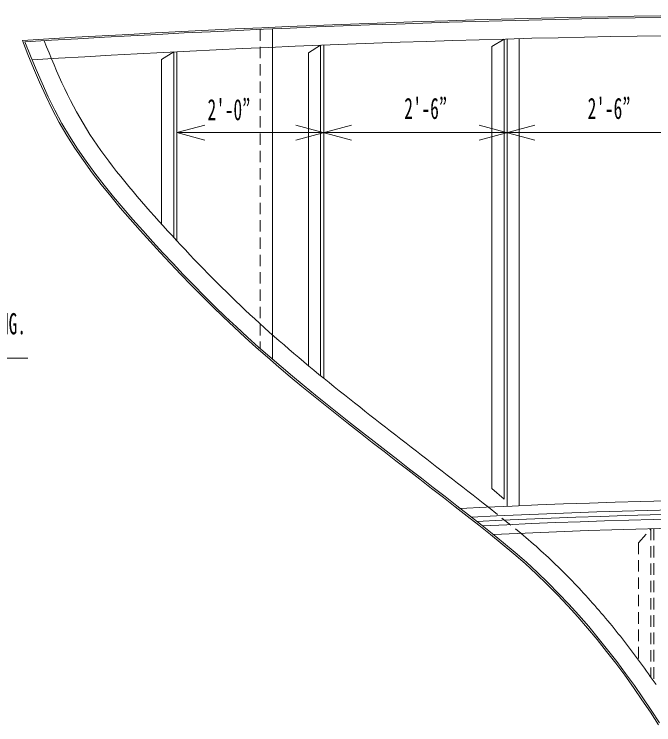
# Model space of a CAD drawing. Units: millimetres, scale not verified. Extents: x -16408 to 16408, y -11606 to 11606.
# Drawn here: x -10457 to -7800, y -3295 to -344 of the extents above; entities that cross this region are included whole.
import ezdxf
from ezdxf.enums import TextEntityAlignment as Align

# ---------------------------------------------------------------- set-up
doc = ezdxf.new("R2010")
doc.units = ezdxf.units.MM
doc.header["$LTSCALE"] = 40
doc.linetypes.add('DASHED1', pattern=[1.8, 1.2, -0.6])
doc.layers.add('0-0_0', color=3, linetype='Continuous', lineweight=18)
doc.layers.add('0-2_寸法', color=2, linetype='Continuous', lineweight=18)
doc.styles.add('ＭＳ ゴシック', font='')
doc.styles.get('ＭＳ ゴシック').set_extended_font_data('MS Gothic')

msp = doc.modelspace()

# ---------------------------------------------------------------- linework, layer by layer
at = {"layer": '0-0_0', "color": 1, "linetype": 'DASHED1'}
for p, q in [((-9435.19, -407.23), (-9435.19, -1732.64)), ((-8486.9, -2391.62), (-8352.45, -2499.95)), ((-7863.46, -2539.5), (-7812.66, -2481.1)), ((-7812.66, -2481.1), (-7812.66, -3097.11)), ((-7799.96, -2480.77), (-7799.96, -3115.25)), ((-7863.46, -2539.5), (-7863.46, -3026.57))]:
    msp.add_line(p, q, dxfattribs=at)
at = {"layer": '0-0_0'}
for p, q in [((-9384.39, -404.99), (-9384.39, -1777)), ((-8422.24, -447.35), (-8473.04, -478.44)), ((-8422.24, -447.35), (-8422.24, -2358.04)), ((-8409.54, -447.01), (-8409.54, -2388.06)), ((-8358.74, -445.69), (-8358.74, -2385.82)), ((-9793.84, -500.61), (-9844.64, -531.7)), ((-9793.84, -500.61), (-9793.84, -1272.18)), ((-9781.14, -499.96), (-9781.14, -1285.93)), ((-9184.24, -472.88), (-9235.04, -503.97)), ((-9184.24, -472.88), (-9184.24, -1845.48)), ((-9171.54, -472.37), (-9171.54, -1855.85)), ((-8473.04, -478.44), (-8473.04, -2314.29)), ((-9235.04, -503.97), (-9235.04, -1803.61)), ((-9844.64, -531.7), (-9844.64, -1216.5)), ((-8473.04, -2314.29), (-8422.24, -2358.04)), ((-7854.8, -3038.38), (-7863, -3027.2))]:
    msp.add_line(p, q, dxfattribs=at)
for points in [[(-9067.86, -2046.02), (-9116.76, -2007.39), (-9165.47, -1968.53), (-9213.96, -1929.4), (-9262.19, -1889.95), (-9310.13, -1850.14), (-9357.74, -1809.93), (-9404.96, -1769.29), (-9451.77, -1728.16), (-9498.12, -1686.51), (-9543.97, -1644.31), (-9589.27, -1601.52), (-9634.02, -1558.17), (-9678.27, -1514.29), (-9722.02, -1469.92), (-9765.31, -1425.1), (-9808.16, -1379.87), (-9850.61, -1334.25), (-9892.69, -1288.29), (-9934.41, -1242.01), (-9975.7, -1195.34), (-10016.41, -1148.16), (-10056.37, -1100.35), (-10095.41, -1051.79), (-10133.34, -1002.35), (-10169.97, -951.95), (-10205.09, -900.48), (-10238.47, -847.87), (-10269.89, -794.06), (-10299.14, -739.04), (-10326.39, -683.01), (-10352.01, -626.21), (-10376.42, -568.88), (-10400, -511.2), (-10423.18, -453.36)], [(-9059.42, -2042.96), (-9108.13, -2004.51), (-9156.66, -1965.82), (-9204.98, -1926.87), (-9253.04, -1887.6), (-9300.81, -1847.99), (-9348.26, -1807.97), (-9395.33, -1767.53), (-9442, -1726.62), (-9488.22, -1685.19), (-9533.94, -1643.22), (-9579.12, -1600.67), (-9623.76, -1557.55), (-9667.88, -1513.91), (-9711.52, -1469.77), (-9754.69, -1425.18), (-9797.42, -1380.17), (-9839.75, -1334.78), (-9881.7, -1289.05), (-9923.31, -1243), (-9964.49, -1196.57), (-10005.13, -1149.66), (-10045.04, -1102.13), (-10084.06, -1053.87), (-10122, -1004.76), (-10158.68, -954.69), (-10193.89, -903.58), (-10227.4, -851.35), (-10258.98, -797.92), (-10288.41, -743.29), (-10315.8, -687.6), (-10341.54, -631.12), (-10365.99, -574.08), (-10389.57, -516.67), (-10412.69, -459.08)], [(-10048.36, -975.72), (-10064.74, -954.12), (-10080.86, -932.33), (-10096.72, -910.35), (-10112.28, -888.15), (-10127.53, -865.74), (-10142.45, -843.11), (-10157.01, -820.25), (-10171.2, -797.15), (-10184.98, -773.82), (-10198.35, -750.24), (-10211.27, -726.41), (-10223.75, -702.35), (-10235.84, -678.09), (-10247.56, -653.65), (-10258.96, -629.06), (-10270.07, -604.33), (-10280.92, -579.49), (-10291.54, -554.55), (-10301.99, -529.54), (-10312.28, -504.47), (-10322.47, -479.35), (-10332.58, -454.2)], [(-9315.71, -1735.57), (-9336.25, -1717.89), (-9356.72, -1700.12), (-9377.11, -1682.26), (-9397.41, -1664.31), (-9417.63, -1646.25), (-9437.75, -1628.09), (-9457.78, -1609.82), (-9477.7, -1591.44), (-9497.52, -1572.95), (-9517.24, -1554.36), (-9536.86, -1535.65), (-9556.36, -1516.83), (-9575.77, -1497.9), (-9595.07, -1478.87), (-9614.28, -1459.75), (-9633.39, -1440.53), (-9652.41, -1421.22), (-9671.34, -1401.82), (-9690.19, -1382.33), (-9708.94, -1362.76), (-9727.62, -1343.12), (-9746.21, -1323.39), (-9764.73, -1303.6), (-9783.17, -1283.73), (-9801.54, -1263.8), (-9819.84, -1243.81), (-9838.08, -1223.75), (-9856.24, -1203.64), (-9874.34, -1183.45), (-9892.35, -1163.19), (-9910.26, -1142.85), (-9928.06, -1122.41), (-9945.74, -1101.86), (-9963.28, -1081.2), (-9980.66, -1060.4), (-9997.88, -1039.47), (-10014.91, -1018.38), (-10031.75, -997.13), (-10048.36, -975.72)], [(-8486.9, -2391.62), (-8508.21, -2374.86), (-8529.54, -2358.13), (-8550.89, -2341.43), (-8572.25, -2324.74), (-8593.63, -2308.08), (-8615.02, -2291.43), (-8636.42, -2274.8), (-8657.84, -2258.18), (-8679.26, -2241.58), (-8700.69, -2224.98), (-8722.13, -2208.39), (-8743.57, -2191.81), (-8765.01, -2175.23), (-8786.45, -2158.65), (-8807.9, -2142.07), (-8829.34, -2125.48), (-8850.78, -2108.9), (-8872.21, -2092.3), (-8893.63, -2075.69), (-8915.04, -2059.06), (-8936.43, -2042.42), (-8957.81, -2025.76), (-8979.17, -2009.07), (-9000.5, -1992.35), (-9021.81, -1975.59), (-9043.09, -1958.81), (-9064.34, -1941.98), (-9085.55, -1925.1), (-9106.73, -1908.18), (-9127.86, -1891.21), (-9148.95, -1874.18), (-9170, -1857.1), (-9190.99, -1839.95), (-9211.93, -1822.74), (-9232.81, -1805.46), (-9253.64, -1788.1), (-9274.39, -1770.67), (-9295.08, -1753.16), (-9315.71, -1735.57)], [(-7779.95, -3295.49), (-7814.14, -3243.4), (-7848.99, -3191.75), (-7884.57, -3140.59), (-7920.91, -3089.97), (-7958.06, -3039.95), (-7996.07, -2990.58), (-8034.99, -2941.91), (-8074.84, -2894.01), (-8115.67, -2846.94), (-8157.49, -2800.75), (-8200.32, -2755.49), (-8244.16, -2711.21), (-8289.03, -2667.97), (-8334.92, -2625.83), (-8381.84, -2584.82), (-8429.63, -2544.84), (-8478.04, -2505.61), (-8526.84, -2466.87), (-8575.83, -2428.35), (-8624.91, -2389.97), (-8674.08, -2351.69), (-8723.31, -2313.48), (-8772.58, -2275.34), (-8821.87, -2237.21), (-8871.16, -2199.1), (-8920.44, -2160.95), (-8969.67, -2122.76), (-9018.82, -2084.46), (-9067.86, -2046.02)], [(-7776.23, -3287.18), (-7810.35, -3235.34), (-7845.12, -3183.93), (-7880.6, -3133), (-7916.84, -3082.62), (-7953.89, -3032.83), (-7991.79, -2983.69), (-8030.6, -2935.25), (-8070.33, -2887.57), (-8111.02, -2840.71), (-8152.69, -2794.72), (-8195.36, -2749.66), (-8239.04, -2705.56), (-8283.73, -2662.5), (-8329.45, -2620.53), (-8376.16, -2579.66), (-8423.74, -2539.81), (-8471.94, -2500.72), (-8520.55, -2462.13), (-8569.33, -2423.76), (-8618.22, -2385.52), (-8667.19, -2347.39), (-8716.22, -2309.34), (-8765.29, -2271.34), (-8814.38, -2233.37), (-8863.48, -2195.41), (-8912.56, -2157.42), (-8961.6, -2119.38), (-9010.56, -2081.24), (-9059.42, -2042.96)], [(-8217.89, -2619.91), (-8227.95, -2610.36), (-8238.06, -2600.87), (-8248.22, -2591.43), (-8258.43, -2582.04), (-8268.68, -2572.71), (-8278.99, -2563.43), (-8289.35, -2554.21), (-8299.76, -2545.04), (-8310.21, -2535.92), (-8320.71, -2526.86), (-8331.25, -2517.84), (-8341.83, -2508.88), (-8352.45, -2499.95)], [(-7863, -3027.2), (-7871.25, -3016.04), (-7879.53, -3004.92), (-7887.86, -2993.83), (-7896.23, -2982.77), (-7904.64, -2971.74), (-7913.09, -2960.75), (-7921.58, -2949.78), (-7930.12, -2938.85), (-7938.7, -2927.96), (-7947.33, -2917.1), (-7956, -2906.27), (-7964.71, -2895.48), (-7973.48, -2884.73), (-7982.28, -2874.02), (-7991.13, -2863.34), (-8000.03, -2852.7), (-8008.98, -2842.1), (-8017.97, -2831.54), (-8027.01, -2821.02), (-8036.09, -2810.55), (-8045.23, -2800.11), (-8054.41, -2789.71), (-8063.63, -2779.36), (-8072.91, -2769.05), (-8082.23, -2758.78), (-8091.61, -2748.56), (-8101.03, -2738.38), (-8110.5, -2728.24), (-8120.01, -2718.16), (-8129.58, -2708.12), (-8139.2, -2698.12), (-8148.86, -2688.17), (-8158.58, -2678.28), (-8168.34, -2668.42), (-8178.15, -2658.62), (-8188.01, -2648.87), (-8197.92, -2639.17), (-8207.88, -2629.51), (-8217.89, -2619.91)], [(-7790.54, -3128.83), (-7798.44, -3117.43), (-7806.38, -3106.06), (-7814.36, -3094.71), (-7822.37, -3083.39), (-7830.42, -3072.1), (-7838.5, -3060.83), (-7846.63, -3049.59), (-7854.8, -3038.38)]]:
    msp.add_lwpolyline(points, dxfattribs=at)
for centre, radius, start, end in [((-6885.54, -57716.55), 57372.36, 86.46484, 93.53516), ((-6885.54, -57716.55), 57366.01, 86.47494, 93.52506), ((-6885.54, -57716.55), 57289.81, 86.50029, 93.49971), ((-6945.63, -35047.03), 32691.77, 86.89617, 92.90619), ((-6945.63, -35047.03), 32653.67, 86.9726, 92.82916), ((-6945.63, -35047.03), 32634.62, 87.01078, 92.79068), ((-6945.63, -35047.03), 32615.57, 87.0489, 92.75224), ((-6945.63, -35047.03), 32577.47, 87.12459, 92.67583)]:
    msp.add_arc(centre, radius, start, end, dxfattribs=at)
at = {"layer": '0-2_寸法'}
for p, q in [((-9781.14, -835.82), (-9665.23, -804.76)), ((-9287.45, -866.88), (-9055.63, -804.76)), ((-9287.45, -804.76), (-9055.63, -866.88)), ((-8525.45, -866.88), (-8293.63, -804.76)), ((-8525.45, -804.76), (-8293.63, -866.88)), ((-9781.14, -835.82), (-3989.94, -835.82)), ((-9781.14, -835.82), (-9665.23, -866.88)), ((-11747.8, -1772.71), (-10400.51, -1772.71))]:
    msp.add_line(p, q, dxfattribs=at)

# ---------------------------------------------------------------- texts
at = {"layer": '0-2_寸法', "style": 'ＭＳ ゴシック', "width": 0.6}
for s, p in [("2'-0”", (-9653.99, -810.85)), ("2'-6”", (-8836.66, -805.65)), ("2'-6”", (-8074.66, -805.65)), ('ANG.', (-10552.05, -1700.14))]:
    msp.add_text(s, height=87.98, dxfattribs=at).set_placement(p, align=Align.BOTTOM_LEFT)

doc.saveas('drawing.dxf')
